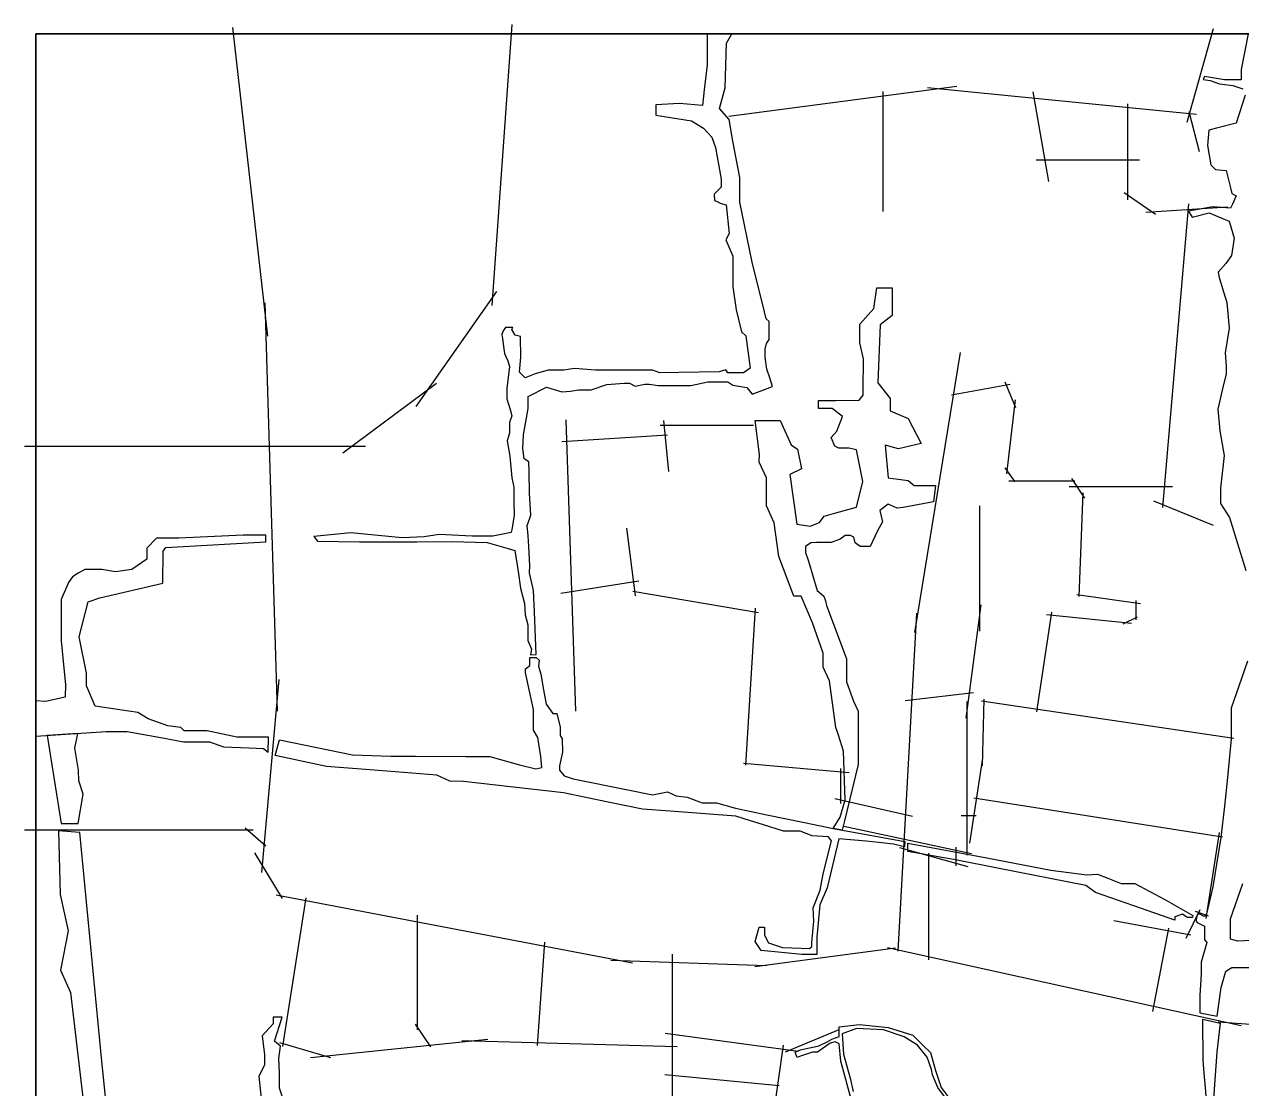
# Model space of a CAD drawing. Header units: metres. Extents: x -9189 to 477, y -25 to 5087.
# Drawn here: x -9189 to -6931, y 3086 to 5061 of the extents above; entities that cross this region are included whole.
import ezdxf

# ---------------------------------------------------------------- set-up
doc = ezdxf.new("R2010")
doc.units = ezdxf.units.M
doc.header["$MEASUREMENT"] = 0
doc.header["$XCLIPFRAME"] = 0
for name, color, linetype in [('图框', 6, 'Continuous'), ('底图', 73, 'Continuous'), ('水网', 141, 'Continuous'), ('路网', 2, 'Continuous')]:
    doc.layers.add(name, color=color, linetype=linetype)
picture_1 = doc.add_image_def('image1.jpg', size_in_pixel=(8192, 4266))

msp = doc.modelspace()

# ---------------------------------------------------------------- linework, layer by layer
at = {"layer": '图框'}
msp.add_lwpolyline([(-9167.24086136224, 5043.054020867346), (-9167.24086136224, 476.6164226535797), (-1687.123748496873, 476.6164226535797), (-1687.123748496873, 5043.054020867344), (-9167.24086136224, 5043.054020867346)], dxfattribs=at)
at = {"layer": '水网'}
msp.add_lwpolyline([(-8250.129813734735, 3891.271490715823), (-8239.23744445585, 3891.944726609436), (-8242.547656063573, 3970.838837807067), (-8244.422331682874, 4010.486039106195), (-8251.488293649454, 4043.384466055083), (-8251.308051760892, 4056.895167478621), (-8253.098738926174, 4092.302807715706), (-8254.106336950998, 4112.226258923912), (-8256.006339214684, 4131.25199706151), (-8251.35577853315, 4144.512388910793), (-8249.366181696008, 4150.185432547739), (-8251.73066033103, 4191.372992148724), (-8252.458027005661, 4231.354925151435), (-8252.779464512341, 4249.023720416334), (-8261.73408514756, 4255.162271497741), (-8264.245206607156, 4274.061103170301), (-8263.102430372732, 4299.412619985917), (-8254.128197405196, 4348.448724399408), (-8254.128197405196, 4370.658575670546), (-8220.175264957827, 4387.701649884417), (-8191.459212589892, 4379.093753425389), (-8175.837626775727, 4380.356312878764), (-8161.020197079867, 4382.766523887301), (-8145.283693730249, 4382.766523887301), (-8137.128281531738, 4382.766523887301), (-8108.41596198402, 4392.542973515606), (-8075.942559477118, 4395.534555274615), (-8066.384940041812, 4395.534555274615), (-8055.560294786177, 4389.551391756598), (-8037.941916806856, 4393.233338536927), (-8029.535605766403, 4393.233338536927), (-8013.237579610025, 4390.979124941266), (-7968.97753076168, 4390.979124941266), (-7952.379812470987, 4390.979124941266), (-7921.029188947578, 4397.612889434181), (-7884.145726030576, 4397.612889434181), (-7874.740352332534, 4391.716289186443), (-7848.85991014971, 4387.364471162582), (-7838.791160980065, 4374.643850753694), (-7800.877173063985, 4389.280282527296), (-7806.110053693235, 4405.27531922025), (-7811.410784935286, 4421.477750867969), (-7814.417978258979, 4443.364279695175), (-7814.417978258979, 4458.064130024868), (-7812.199349923293, 4468.680620623578), (-7807.059789798455, 4476.453268189594), (-7807.059789798455, 4497.3889366707), (-7807.059789798455, 4509.552656511544), (-7812.561166850558, 4514.347996591619), (-7819.100001282001, 4540.509170567806), (-7830.722539492923, 4587.009697132417), (-7838.855685298833, 4619.549539612444), (-7861.49257352145, 4731.077955199988), (-7861.49257352145, 4776.788357905447), (-7874.420929577318, 4844.118472649526), (-7881.360508917889, 4884.5173163851), (-7899.464153520297, 4905.018231292007), (-7889.043985993892, 4942.901948111961), (-7886.141718305648, 5026.226793671725), (-7876.379860280664, 5043.054020867349), (-7922.26101960626, 5043.054020867349), (-7922.26101960626, 5016.960343428523), (-7922.26101960626, 4985.747198334196), (-7927.630148172029, 4939.414947118188), (-7931.023950157416, 4910.128539791906), (-7973.307602167945, 4914.13194681333), (-8017.145042446209, 4911.628239316168), (-8017.145042446209, 4892.345735575189), (-7951.533795440686, 4882.020542106285), (-7928.847047549964, 4868.10751010025), (-7913.826179154451, 4851.35257228429), (-7906.502919225605, 4832.288566880437), (-7900.60586323467, 4797.884815876823), (-7896.456496809555, 4773.677182520152), (-7896.456496809555, 4759.032589628827), (-7909.117759760178, 4746.081847546157), (-7908.683686099481, 4734.358285111462), (-7903.879546530603, 4731.944301616487), (-7898.169016831605, 4729.074875313754), (-7886.898147651693, 4725.997537494797), (-7881.475426453398, 4673.119716401663), (-7887.303158640978, 4661.4388748271), (-7874.650231388223, 4630.761728686702), (-7874.650231388223, 4573.807379121848), (-7868.403356820635, 4530.97640317268), (-7858.411397094663, 4490.65678165268), (-7850.36983591161, 4482.992414643842), (-7842.553577089275, 4422.801883454943), (-7854.852952945162, 4414.674826080314), (-7883.816704594879, 4414.674826080314), (-7887.622848026222, 4420.040933165175), (-7899.917157911871, 4416.442490882327), (-7974.455711002637, 4415.207868220532), (-8010.257866586227, 4414.614857613378), (-8023.658547026455, 4419.466903469408), (-8105.006297381596, 4419.466903469408), (-8129.530392689806, 4419.466903469408), (-8168.423179382516, 4422.506609920499), (-8188.283382508613, 4419.389924353906), (-8216.873318880505, 4419.389924353906), (-8241.15531413723, 4412.267673844588), (-8259.562383694109, 4405.380337086433), (-8270.555805747745, 4415.573085693046), (-8267.542353344208, 4443.274147856617), (-8268.4880899993, 4481.668169938958), (-8278.019313063298, 4484.472146966131), (-8284.736256343254, 4494.657860395295), (-8282.839717062947, 4498.289949178943), (-8296.036302911583, 4498.289949178943), (-8300.777517797425, 4492.210128440405), (-8302.832168675319, 4485.49867111833), (-8302.04187731765, 4478.234493551034), (-8299.496627216402, 4459.123790882411), (-8298.356250652112, 4450.514263077886), (-8291.64064052218, 4436.587160716968), (-8288.852757109387, 4426.205176033035), (-8293.463056658977, 4385.519113531409), (-8293.463056658977, 4366.232327508522), (-8287.773972077994, 4346.133437306824), (-8284.499385032877, 4334.564692891304), (-8288.789832426351, 4321.974230129242), (-8288.789832426351, 4312.026285305852), (-8288.789832426351, 4302.281442996493), (-8293.067377720145, 4288.342411421647), (-8288.17871643725, 4259.644597161124), (-8284.7599864144, 4219.348528191694), (-8280.82666046702, 4202.271807477024), (-8280.82666046702, 4174.554329899401), (-8280.03156976914, 4150.162146193441), (-8284.1323393645, 4126.728581883493), (-8285.59400921317, 4118.375970598655), (-8319.726912800106, 4111.439306034939), (-8358.013382843928, 4111.439306034939), (-8419.567587576166, 4114.253275053284), (-8446.925426659407, 4110.413087760025), (-8487.773944495246, 4108.070679548603), (-8583.058445614295, 4117.574898397579), (-8651.765533697268, 4110.937769254582), (-8644.708103891055, 4102.226690193056), (-8566.867604723027, 4100.982177499187), (-8460.699533115549, 4100.633885236194), (-8394.991232785454, 4101.326697275741), (-8330.529161134675, 4099.747962673762), (-8291.099648226404, 4088.282968499902), (-8278.664065242574, 4084.667050474492), (-8272.722974491015, 4045.945780440001), (-8268.490223039347, 4014.895973813284), (-8261.140033479254, 3986.17419916582), (-8259.489593700622, 3965.500055759243), (-8254.893425541697, 3946.892521216476), (-8254.893425541697, 3918.025658779138), (-8248.297532287486, 3901.549171247214)], close=True, dxfattribs=at)
for points in [[(-6918.527270821972, 5043.054020867349), (-6931.487622479327, 4977.276232937583), (-6931.487622479327, 4957.725066985542), (-6962.745192128351, 4957.725066985542), (-6999.563863952237, 4964.38075268353), (-7002.464798490459, 4958.783708252158), (-6989.211153819109, 4956.673256978189), (-6971.770084798278, 4950.249630176738), (-6947.201728907879, 4947.204927730084), (-6928.609884752252, 4941.246030476293)], [(-6924.510981566971, 4929.796024289156), (-6940.756748240906, 4877.696660874004), (-6977.70260258083, 4868.009833288787), (-6991.584039436093, 4864.370261600584), (-6994.27979036054, 4836.400781034841), (-6988.316076866468, 4800.317661804089), (-6979.536217178218, 4791.876162585468), (-6959.491506083344, 4790.055479054892), (-6951.761368755135, 4757.721497646984), (-6949.25709234242, 4747.24649267217), (-6940.910593758221, 4742.543459169319), (-6947.754986184242, 4727.532327727531), (-6951.329692268686, 4719.692277134384), (-6984.64698126167, 4722.528583260558), (-7029.217654074833, 4714.3558482121), (-7022.678019753309, 4703.204990004961), (-6991.438847575221, 4710.966014234334), (-6963.07048074383, 4699.324528869823), (-6953.922103111428, 4695.5703224698), (-6944.808191283897, 4664.124987142336), (-6949.599799242162, 4631.917536969325), (-6960.400181166654, 4617.028144685027), (-6974.631824724551, 4600.923909803052), (-6972.402797818417, 4591.329966951904), (-6963.878369682294, 4562.699343733926), (-6958.552808841336, 4544.812615917456), (-6953.991995441377, 4497.49477020964), (-6961.207270215091, 4451.743685825931), (-6959.819727628958, 4426.78848400629), (-6959.819727628958, 4412.64726754927), (-6966.741442758706, 4382.449635025055), (-6974.833948250334, 4347.144150408094), (-6971.198696681007, 4306.740318068405), (-6963.603740769264, 4260.812742494047), (-6969.891942988791, 4200.228547245584), (-6969.891942988791, 4171.956004363586), (-6969.891942988791, 4171.956004363586), (-6953.722432498529, 4145.927275249706), (-6941.337468408573, 4105.879272754479), (-6923.361136167866, 4047.75103005617)], [(-7688.758865768772, 3569.033424632854), (-7675.330698763369, 3589.987671636016), (-7666.096234903496, 3622.026175591294), (-7669.298194725998, 3712.687079879208), (-7678.75769431662, 3742.076176792863), (-7683.41563435081, 3756.547624227407), (-7695.598045918858, 3842.818286439215), (-7707.052737894468, 3868.241684415669), (-7707.052737894468, 3894.199246082368), (-7727.003328594844, 3950.325585849845), (-7747.673020439513, 4000.306239304452), (-7761.315145039349, 4000.306239304452), (-7789.4270137985, 4073.947825847251), (-7797.728805874008, 4135.903166983553), (-7812.150556630979, 4167.460424018048), (-7812.150556630979, 4219.419287802506), (-7825.878536094911, 4248.931857178264), (-7825.095977007645, 4263.152295850857), (-7833.462026916212, 4325.67085901901), (-7794.402063205488, 4325.67085901901), (-7787.047874195152, 4325.67085901901), (-7766.153146619851, 4281.016344684656), (-7754.449422212317, 4272.524069837527), (-7747.34693193395, 4236.252122365811), (-7769.180197154056, 4225.738508492329), (-7756.053201738687, 4133.784355063922), (-7730.877196049434, 4129.826812854182), (-7714.098435980152, 4136.63248037854), (-7704.961558704905, 4148.750012750068), (-7683.697548561962, 4154.55974385023), (-7658.779252812832, 4161.367895125723), (-7645.39940414589, 4165.023523692171), (-7633.419127066852, 4212.950187245413), (-7645.421210458619, 4271.314631071786), (-7659.569665452583, 4274.559173341491), (-7678.174574478821, 4274.559173341491), (-7685.315192849026, 4278.159348928908), (-7692.372089395184, 4294.430694764946), (-7681.968186299549, 4306.335438508569), (-7671.396306295938, 4333.163017119121), (-7690.60326589091, 4348.267237213177), (-7715.86485981429, 4348.267237213177), (-7715.86485981429, 4363.036011889999), (-7683.616226408048, 4363.036011889999), (-7640.49388782389, 4363.67447973277), (-7640.49388782389, 4363.67447973277), (-7633.1221012327, 4373.039626378377), (-7633.1221012327, 4382.404773023969), (-7632.541381065036, 4440.074059751641), (-7639.075149526296, 4470.0303551018), (-7639.075149526296, 4491.107440845444), (-7639.075149526296, 4504.61834618717), (-7613.113118559529, 4533.801995527668), (-7607.464028480463, 4571.9647743862), (-7579.277236687719, 4571.9647743862), (-7579.277236687719, 4520.835959580988), (-7601.393129721225, 4503.504137214651), (-7605.964767919039, 4395.900486460784), (-7582.489061820727, 4366.796467172214), (-7582.489061820727, 4344.208347664622), (-7549.449070536822, 4329.873510889243), (-7525.53849088779, 4283.394030742391), (-7567.492990016354, 4273.602389209162), (-7592.195194173081, 4280.411319424501), (-7586.713014481938, 4219.351077169034), (-7549.3096230402, 4214.443582086227), (-7537.980780430487, 4205.524914310561), (-7498.500874449849, 4205.524914310561), (-7502.448865047888, 4174.824011701406), (-7558.685934066831, 4164.516049319281), (-7569.537775583798, 4163.212808187629), (-7586.595430646325, 4170.787960989764), (-7601.930122566817, 4158.908808978565), (-7597.10571911704, 4137.732822914346), (-7606.299388584972, 4121.290899515079), (-7620.069495590927, 4092.50662394338), (-7638.327252340677, 4092.50662394338), (-7647.646237914567, 4098.751822331396), (-7650.139495163341, 4109.25850298653), (-7656.64393432322, 4112.616321808978), (-7665.966386087297, 4112.616321808978), (-7675.722911512072, 4105.575740533473), (-7692.308631452149, 4099.834933780424), (-7705.425494926982, 4099.834933780424), (-7719.300920787965, 4099.834933780424), (-7729.707756813674, 4099.076765962018), (-7740.00607442425, 4091.927904129319), (-7740.00607442425, 4081.312840957922), (-7734.47750111093, 4065.282016623183), (-7718.290126409789, 4010.518971893354), (-7705.721720871108, 3999.949280518515), (-7702.570154120971, 3991.587921147294), (-7700.831193178135, 3982.792114079144), (-7697.57084138284, 3974.430754707923), (-7664.075712667195, 3884.050135967729), (-7664.075712667195, 3848.958568920134), (-7664.075712667195, 3841.438983823901), (-7650.975646883191, 3805.511862006024), (-7642.36696366308, 3787.007408106671), (-7642.36696366308, 3764.950087639227), (-7642.36696366308, 3709.108723537763), (-7642.36696366308, 3687.888997022485), (-7668.147686221171, 3580.997020740426), (-7671.766441770531, 3565.992944284417), (-7688.758865768772, 3569.033424632854)], [(-8736.686392852573, 3710.483336034784), (-8735.703327995725, 3738.72396572055), (-8794.687486035516, 3738.72396572055), (-8849.493818406307, 3750.265837050829), (-8892.257539623415, 3750.265837050829), (-8898.566272353928, 3756.443130682659), (-8922.547242326313, 3759.330102411855), (-8958.944905360171, 3772.403807161143), (-8978.248918279773, 3784.131142082275), (-9045.117859055174, 3794.161163975849), (-9057.169990467022, 3795.968926152479), (-9073.642471073952, 3833.72893914122), (-9073.642471073952, 3857.414852207308), (-9086.680145435035, 3924.525041186964), (-9070.086693224555, 3989.661302118679), (-9048.749893088185, 3996.954741945796), (-8931.510810093314, 4024.262242008902), (-8930.874630882987, 4083.499251756467), (-8926.16381181858, 4090.188380037085), (-8740.914878224023, 4100.66783761428), (-8740.914878224023, 4113.08625127039), (-8782.922703355085, 4113.08625127039), (-8901.952473515237, 4107.99074361939), (-8943.802986938856, 4107.99074361939), (-8961.340576024317, 4089.272685419389), (-8961.340576024317, 4068.563162207413), (-8989.241007183387, 4049.845002048328), (-9019.532842926388, 4045.065975423189), (-9044.803768900165, 4049.592959169473), (-9076.198119745706, 4049.592959169473), (-9088.849447218352, 4042.570016817117), (-9099.158163399436, 4036.015270621589), (-9106.811511284031, 4025.246759014641), (-9120.155010269664, 3993.744763808747), (-9120.155010269664, 3962.123578422703), (-9120.155010269664, 3940.108774897206), (-9120.155010269664, 3917.293490529541), (-9114.54671458248, 3860.455374331141), (-9112.18440756796, 3836.514218572459), (-9112.81361949991, 3812.533886726539), (-9149.471780056194, 3804.756549042228), (-9167.24086136224, 3805.760132398413), (-9167.24086136224, 3740.530884773529), (-9036.986443557777, 3749.06088448521), (-8998.068593643899, 3749.06088448521), (-8932.285103650182, 3737.269417294331), (-8893.170747416909, 3730.072532728649), (-8844.971773390891, 3730.072532728649), (-8819.23211185477, 3720.743071765741), (-8772.547329670866, 3718.725913062212), (-8744.864134197063, 3717.529775989717), (-8736.686392852573, 3710.483336034784)], [(-7555.451445382729, 3545.180524538868), (-7555.986038558244, 3535.033453606099), (-7576.385367569979, 3539.928917515892), (-7603.911450191226, 3543.133287902791), (-7627.161320668761, 3545.536565692965), (-7678.134579976962, 3549.822620101593), (-7699.752408146742, 3458.973499327302), (-7712.967391466256, 3427.640348380054), (-7718.655676157213, 3367.335011252013), (-7718.655676157213, 3345.97029890593), (-7718.655676157213, 3335.632564468528), (-7746.475051792455, 3335.632564468528), (-7822.345955056663, 3342.754101264203), (-7833.151669581422, 3359.524230985073), (-7826.024382711854, 3385.942851672052), (-7815.908440030006, 3385.942851672052), (-7815.908440030006, 3371.470064243331), (-7808.551318089536, 3357.226990652009), (-7782.571156281919, 3348.267641198079), (-7748.084430549119, 3347.118970052004), (-7732.406759349754, 3346.596783959771), (-7727.869876136129, 3349.982797067001), (-7727.869876136129, 3357.563761537458), (-7726.004799197311, 3377.264603438584), (-7724.212778881948, 3397.286616483878), (-7725.80802624795, 3422.208987475446), (-7712.511454144551, 3454.884531846183), (-7706.987146911386, 3484.95400179), (-7691.714846413873, 3546.038918146078), (-7697.253285037703, 3553.320428759253), (-7727.696299997856, 3555.450150301884), (-7749.759400288866, 3564.209863850964), (-7780.442915520514, 3564.209863850964), (-7819.514610951767, 3576.43761400244), (-7841.900517919936, 3583.443434310459), (-7869.223269758868, 3591.994273460122), (-7991.049963103083, 3600.999049803417), (-8042.438279475423, 3604.797398776773), (-8105.57395267865, 3617.885820727111), (-8188.784394263725, 3635.135868360781), (-8314.253265269392, 3649.454599139164), (-8374.023713781047, 3656.275709059752), (-8399.338101882488, 3656.755176102816), (-8423.858197740568, 3668.063153272858), (-8532.019861952984, 3676.404120825406), (-8628.110652230387, 3684.157498122775), (-8723.602058239281, 3704.704804417183), (-8715.329328835185, 3733.282001070227), (-8579.89221421344, 3705.885694636774), (-8508.982762225554, 3703.051537717955), (-8463.364500092517, 3703.051537717955), (-8370.070925278298, 3702.687951590938), (-8325.272187937, 3702.513360795832), (-8270.547540217405, 3687.061089184194), (-8240.216509862512, 3679.721156010506), (-8229.07937423198, 3682.325701051013), (-8230.530641391117, 3702.936629819698), (-8236.251188313647, 3737.862717258729), (-8244.579110130318, 3751.533086622512), (-8244.579110130318, 3789.686791121742), (-8254.76784280571, 3838.065871137441), (-8259.074743273903, 3858.516293089672), (-8259.074743273903, 3865.47543225305), (-8250.891575681046, 3871.582985864996), (-8250.891575681046, 3886.479515285813), (-8239.263040937078, 3886.479515285813), (-8233.597686427238, 3881.116772851049), (-8235.163604491798, 3870.451137969329), (-8230.683953648433, 3855.157885716137), (-8225.62598230748, 3826.617700213989), (-8220.852151023357, 3799.680807689176), (-8208.26676870056, 3782.506831765568), (-8200.93417672126, 3782.506831765568), (-8194.573984398274, 3756.825069446466), (-8194.573984398274, 3741.5346720479), (-8191.015806878743, 3735.411110858288), (-8190.242846471956, 3710.477626325548), (-8196.019385697145, 3685.517836346714), (-8196.019385697145, 3677.018934158521), (-8187.135806933918, 3666.914686044969), (-8170.691400900599, 3661.154303146002), (-8069.153626093699, 3640.763300141742), (-8023.351659576153, 3631.565264842697), (-7996.034877820581, 3637.087470907034), (-7979.516615273722, 3629.667805722319), (-7959.190342885442, 3626.966603461261), (-7931.201390562113, 3616.904974248755), (-7904.990327163542, 3616.904974248755), (-7869.799698197167, 3606.719974533247), (-7811.553038772546, 3594.594999147899), (-7741.898944865211, 3580.095383505425), (-7688.758865768772, 3569.033424632854), (-7555.451445382729, 3545.180524538868)], [(-6920.248634183955, 3879.401820900312), (-6936.241368975782, 3832.916834962409), (-6950.270598492753, 3792.139035211157), (-6950.270598492753, 3761.736744852111), (-6950.270598492753, 3735.588927517151), (-6957.26781177742, 3663.985401292026), (-6962.494250578159, 3610.502474231228), (-6969.768493292912, 3552.308382798321), (-6984.188377639803, 3460.923059151916), (-6996.30377878697, 3411.079234800622), (-7000.310161357804, 3405.760232816916), (-7008.493036447617, 3409.905787594864), (-7012.642066075234, 3409.905787594864), (-7014.947082535073, 3400.923803222206), (-7015.292901661538, 3397.469123261035), (-7013.522478377215, 3394.478051297498)], [(-9146.629383436066, 3741.880673162523), (-9120.28859190602, 3578.506465966319), (-9088.750794113672, 3578.506465966319), (-9079.265698041827, 3633.001766116912), (-9087.802124528447, 3657.643137847103), (-9088.45190186944, 3677.488761660832), (-9093.450414717548, 3707.217790191848), (-9095.29856650011, 3718.209810967438), (-9089.473858566886, 3745.623629592507), (-9146.629383436066, 3741.880673162523)], [(-9037.16188610613, 3058.655385415347), (-9045.340495115728, 3143.339039812651), (-9085.745325031481, 3561.702192831889), (-9125.467613272718, 3564.611378760718), (-9122.42296515766, 3446.557838566703), (-9107.429293023422, 3379.211614285873), (-9121.336714485951, 3306.127132229318), (-9102.793396992609, 3264.952787629474), (-9063.286294750636, 2928.024273420466)], [(-7021.50458106742, 3407.440416716811), (-7022.341532677295, 3403.81719837428), (-7031.825028969034, 3403.81719837428), (-7040.472106910951, 3410.088192412921), (-7054.837065475294, 3404.932019101354), (-7054.837065475294, 3398.800505102467), (-7130.635178746016, 3425.539175383587), (-7201.722186359642, 3450.615948087195), (-7219.788256092929, 3463.516490651251), (-7383.876631989551, 3495.745556152062), (-7458.762697653708, 3510.454141706646), (-7549.906607638637, 3526.560143150346), (-7549.906607638637, 3541.967385669938), (-7403.599254029046, 3514.377662836327), (-7284.954423748878, 3492.004365101714), (-7217.873319341743, 3483.417682170883), (-7198.214155245223, 3484.354176443623), (-7178.913875145838, 3476.752922113578), (-7154.599343800511, 3467.176846755086), (-7129.043397570204, 3467.176846755086), (-7073.501166364353, 3437.539148920434), (-7021.50458106742, 3407.440416716811)], [(-6913.026427029923, 3361.151192238205), (-6937.932069886301, 3360.086637344183), (-6951.265703561483, 3363.964345583794), (-6951.265703561483, 3377.425290969768), (-6951.265703561483, 3401.615595670825), (-6928.920242087042, 3467.089443160745)], [(-7013.522478377215, 3394.478051297498), (-6999.602525304071, 3387.831643877013), (-6999.602525304071, 3362.673237584255), (-6995.218061375258, 3357.666638262686), (-7006.063503771845, 3320.839829404781), (-7006.063503771845, 3299.044849684608), (-7008.501035347989, 3259.674263405832), (-7008.501035347989, 3227.137281443007), (-6976.140150706401, 3221.036661049409), (-6968.609452627716, 3274.315997052298), (-6960.454573689204, 3304.175533222835), (-6948.918026299681, 3311.459796731535), (-6873.010061463691, 3311.458675181508)], [(-8707.42268243857, 3063.391895098539), (-8715.333594915399, 3087.43945706886), (-8715.333594915399, 3105.321042866723), (-8715.333594915399, 3116.111577637843), (-8716.378517935169, 3142.468207196056), (-8713.285343157826, 3165.03093888941), (-8724.421145638276, 3174.612340772073), (-8710.192168380483, 3219.119728134669), (-8726.895738786203, 3219.119728134669), (-8726.895738786203, 3206.756576307191), (-8741.124716043996, 3191.302636522815), (-8747.57802939269, 3184.293762020201), (-8742.98072756239, 3149.267859133892), (-8742.98072756239, 3129.795915397423), (-8753.497948413424, 3109.396653706601), (-8747.398520242888, 3050.138946263091)], [(-6878.94577880646, 2932.672078692427), (-6947.404367717566, 2936.598829255963), (-7005.974449347647, 2943.692225341845), (-7028.063946009905, 2972.558985820099), (-7028.063946009905, 2977.537036595532), (-7015.161453065288, 2986.344263082123), (-7000.906079436187, 3002.745096966755), (-6995.278319758073, 3056.358858795939), (-6998.17498821608, 3088.788579792526), (-7000.55620604641, 3115.447560959735), (-7002.278157481575, 3139.240182299487), (-7002.854878198995, 3215.16310355677), (-6970.6019787126, 3207.724677898877), (-6977.151478344575, 3154.516305424986), (-6981.569004395045, 3084.91607146668), (-6983.605559311931, 3052.82917552883), (-6990.667753578455, 3001.92820071055), (-6982.169188553642, 2973.052875668451)], [(-7653.079357683425, 3060.425701153785), (-7674.267911532719, 3137.666035856717), (-7677.10832105804, 3169.457289010519), (-7684.828859705827, 3173.017802510629), (-7694.133180629055, 3170.776027924367), (-7717.493435931858, 3154.266607605285), (-7726.8988096299, 3154.266607605285), (-7749.091225477052, 3146.452666606449), (-7755.543874304407, 3144.180691460956), (-7758.813888890204, 3153.949820702139), (-7749.197077592078, 3158.595994628602), (-7735.564551672723, 3161.658234039322), (-7722.883095008612, 3164.086899643749), (-7714.977761407157, 3165.600874916299), (-7699.950780876155, 3173.484775158329), (-7690.783016457245, 3178.294639653196), (-7677.110454098147, 3183.232472322299), (-7677.110454098147, 3201.157798571221), (-7639.369242430316, 3205.216382242507), (-7586.417321797867, 3199.647376561828), (-7540.746266922274, 3185.638604967099), (-7521.967248497706, 3167.188291346334), (-7507.864564491811, 3153.33245836718), (-7498.662452237507, 3120.146302881273), (-7488.119901535334, 3088.825387025252), (-7469.687502127257, 3063.764861462143)], [(-7473.360330552212, 3059.880831758739), (-7494.095080119965, 3088.629115770484), (-7504.22115474235, 3112.077362189884), (-7506.349662133725, 3121.963519802681), (-7514.084332172178, 3145.14881372024), (-7532.131717841898, 3167.046160370155), (-7556.611552568035, 3182.558012919559), (-7595.465677908913, 3195.638345009924), (-7644.960473796643, 3198.224231536355), (-7671.64880491799, 3187.880583471546), (-7669.428843432223, 3150.363613510505), (-7657.238785881549, 3106.048113161655), (-7651.267873377133, 3081.369730280567)]]:
    msp.add_lwpolyline(points, dxfattribs=at)
at = {"layer": '路网'}
for p, q in [((-8320.785038411064, 4539.071455024873), (-8284.08184850037, 5060.898876453634)), ((-8802.486232301104, 5054.774114170883), (-8737.590438471918, 4482.648917114224)), ((-7032.21906826178, 4879.275334277116), (-6983.307772933739, 5053.490130973536)), ((-7882.315560850344, 4890.794304986499), (-7459.15990235089, 4946.26056427179)), ((-7595.661746742014, 4713.484108039047), (-7595.661746742014, 4936.258438177625)), ((-7513.76057254961, 4943.654072891447), (-7014.93112766111, 4893.977314865427)), ((-7318.41872547919, 4935.649659443785), (-7288.923777274409, 4769.223594401942)), ((-7142.605878059462, 4913.690675963444), (-7142.605878059462, 4735.129369611931)), ((-7029.019533809784, 4898.95485280602), (-7009.871222010392, 4824.708809401038)), ((-7312.057066672379, 4809.674377239164), (-7120.62926157609, 4809.674377239164)), ((-7148.967536866257, 4748.998202983325), (-7090.973019272832, 4708.543609627827)), ((-7108.350558322957, 4712.161018590545), (-6956.658863319041, 4722.651569167494)), ((-7029.743077179316, 4727.850827603861), (-7077.721822387175, 4164.633459752251)), ((-8462.115825437533, 4352.167826214937), (-8312.38018027818, 4565.0014506472)), ((-8742.424401995917, 4544.139923785389), (-8719.617546859314, 3786.569820922319)), ((-7452.991712015109, 4452.1511434364), (-7537.687243128342, 3932.783508434252)), ((-8598.143414510807, 4265.77000772606), (-8424.154710453018, 4395.366735459371)), ((-7469.214182646886, 4373.586232780115), (-7360.266099318237, 4393.560678965289)), ((-7370.261351041015, 4397.888458954272), (-7350.270847595457, 4350.2826853203)), ((-7351.243932358193, 4364.490848573687), (-7367.29446854783, 4227.21947868647)), ((-8184.062280218045, 4326.950139170534), (-8166.625121464489, 3786.496064788851)), ((-8009.334241169563, 4317.517265756207), (-7836.479747078659, 4317.517265756207)), ((-8003.003574474874, 4325.951363578606), (-7993.859296904149, 4231.419121925195)), ((-8191.893742053158, 4287.208338780881), (-7995.617824813469, 4299.243376376828)), ((-9188.650398244718, 4278.413598008156), (-8555.964332180214, 4278.413598008156)), ((-7370.338535756207, 4238.128863348815), (-7351.496682743935, 4212.189696648595)), ((-7362.801794551298, 4214.281574306122), (-7240.120067643466, 4214.281574306122)), ((-7250.561707117333, 4203.416494991898), (-7059.292916045873, 4203.416494991898)), ((-7246.276604269529, 4218.28119762773), (-7222.140166915591, 4181.581256478041)), ((-7225.708228826116, 4191.85725550037), (-7232.948729351716, 3999.749685837524)), ((-7094.388147354883, 4177.116200953438), (-6983.838270068111, 4131.529000938921)), ((-7417.02211468741, 4167.948546069827), (-7417.02211468741, 3934.964255128246)), ((-8072.026723834614, 4126.367750807744), (-8055.896891750483, 4000.766900462819)), ((-8193.8348447483, 4005.768722384302), (-8048.666271544005, 4028.554717501267)), ((-8060.346497689316, 4009.103248803607), (-7826.741805888902, 3969.64458929759)), ((-7236.767852704534, 4003.214351143811), (-7118.704794973834, 3986.58738068158)), ((-7833.144421574107, 3977.848505981921), (-7851.030754835432, 3686.413932432355)), ((-7414.856466961966, 3984.01356933936), (-7442.286850706165, 3773.974507969266)), ((-7127.386048700589, 3992.29973509197), (-7127.386048700589, 3956.121350558569)), ((-7568.158147299707, 3341.508551767045), (-7533.210276305791, 3968.689537788283)), ((-7310.875228500518, 3785.63227196307), (-7283.179258400443, 3970.12419792029)), ((-7292.54276082963, 3966.276672404557), (-7135.432175246882, 3949.774254222)), ((-7150.889132264667, 3948.504834954685), (-7123.998281502252, 3962.045285611021)), ((-8716.701754905182, 3845.361564719134), (-8749.023825533515, 3487.289616284215)), ((-7554.766345872704, 3806.367368640277), (-7428.026256773839, 3821.3999924206)), ((-7440.325396242581, 3804.980081646544), (-7440.325396242581, 3519.341144936517)), ((-7413.115419617243, 3806.101762599224), (-6945.473582048713, 3736.921964708673)), ((-7409.150118209726, 3808.865421712312), (-7411.895242429294, 3685.213457711864)), ((-7855.058378255868, 3690.527193159243), (-7659.092297690164, 3672.876807906381)), ((-7675.100779188156, 3680.59885549108), (-7675.100779188156, 3615.513039688325)), ((-7435.124801603335, 3542.091456810283), (-7410.707155166703, 3699.443644469204)), ((-7685.589117948126, 3624.889788689361), (-7541.512615571888, 3591.795308267109)), ((-7427.53772988393, 3625.752871079523), (-6966.227234587451, 3553.466338260675)), ((-7450.967766644244, 3592.939206478913), (-7423.128658587653, 3592.939206478913)), ((-8779.176870549549, 3570.0465814352), (-8741.020682597766, 3537.028505133691)), ((-7668.921357378495, 3573.331151314015), (-7432.040045462788, 3522.54500600819)), ((-9188.420364148245, 3566.904098678642), (-8764.330466585176, 3566.904098678642)), ((-6972.550047695142, 3561.889973304074), (-6997.314349772757, 3402.367146512348)), ((-8761.984270806046, 3523.962011907694), (-8710.711579207913, 3439.455437601202)), ((-7565.605393737904, 3533.616024552313), (-7438.823334394562, 3498.732990186044)), ((-7510.941388160209, 3325.19927519319), (-7510.941388160209, 3523.022783737004)), ((-7460.438854770545, 3499.849665796924), (-7460.438854770545, 3534.339796977605)), ((-8721.87735318151, 3445.951822293733), (-8060.832913399922, 3320.177690244701)), ((-8709.519691822585, 3164.714680046382), (-8666.18013645464, 3440.560617072196)), ((-7033.765380427912, 3365.503676001952), (-7007.683786914583, 3418.659146583843)), ((-7017.412607809761, 3415.556674269217), (-6992.78004332044, 3407.076624179776)), ((-8459.931261545571, 3408.181060922623), (-8459.931261545571, 3195.33367987352)), ((-7168.200380284805, 3398.223240176587), (-7025.171867312835, 3371.757705273433)), ((-7095.388424106991, 3229.863724618546), (-7065.695785072602, 3384.035970188678)), ((-8223.640305204462, 3358.324530394412), (-8237.34270333001, 3166.539143281298)), ((-7833.545123405158, 3313.358735492104), (-7572.617035500797, 3347.56049575042)), ((-7587.657962979107, 3348.102674642771), (-6931.777179672369, 3203.859004086917)), ((-8101.13473509738, 3324.524845750356), (-7812.086759216239, 3315.139571521984)), ((-7987.076584497859, 3335.88622892413), (-7987.076584497859, 2741.377240184098)), ((-6698.561113757417, 3188.760438964855), (-6974.596202672227, 3209.918018783093)), ((-8463.607838072086, 3205.79167958245), (-8435.31507980761, 3163.737023767622)), ((-7999.903181002796, 3189.695888909795), (-7753.213231009664, 3155.722987146677)), ((-7777.013315277597, 3154.968020139546), (-7677.279516225259, 3196.490462803908)), ((-8715.456665801496, 3171.833277164311), (-8621.059505782452, 3143.9520701355)), ((-8657.868423552454, 3143.9520701355), (-8328.962564756963, 3178.358660546801)), ((-8377.05168241859, 3175.985805604994), (-7977.574926495306, 3164.785400682238)), ((-7781.505060355238, 3167.052788228284), (-7803.931780265266, 3007.356130759486)), ((-8000.493466734928, 3112.937583720559), (-7788.782464295, 3092.124016200833))]:
    msp.add_line(p, q, dxfattribs=at)

# ---------------------------------------------------------------- pictures from other files: only their frames are drawn
at = {"layer": '底图'}
image = msp.add_image(picture_1, insert=(-9167.24086136224, 20.83964925650525), size_in_units=(9644.158493257384, 5022.21437161084), dxfattribs=dict(at, contrast=48, fade=26))
image.set_boundary_path([(-0.5, -0.5), (8191.500000000001, 4265.5)])
image.dxf.clipping = 0

doc.saveas('drawing.dxf')
